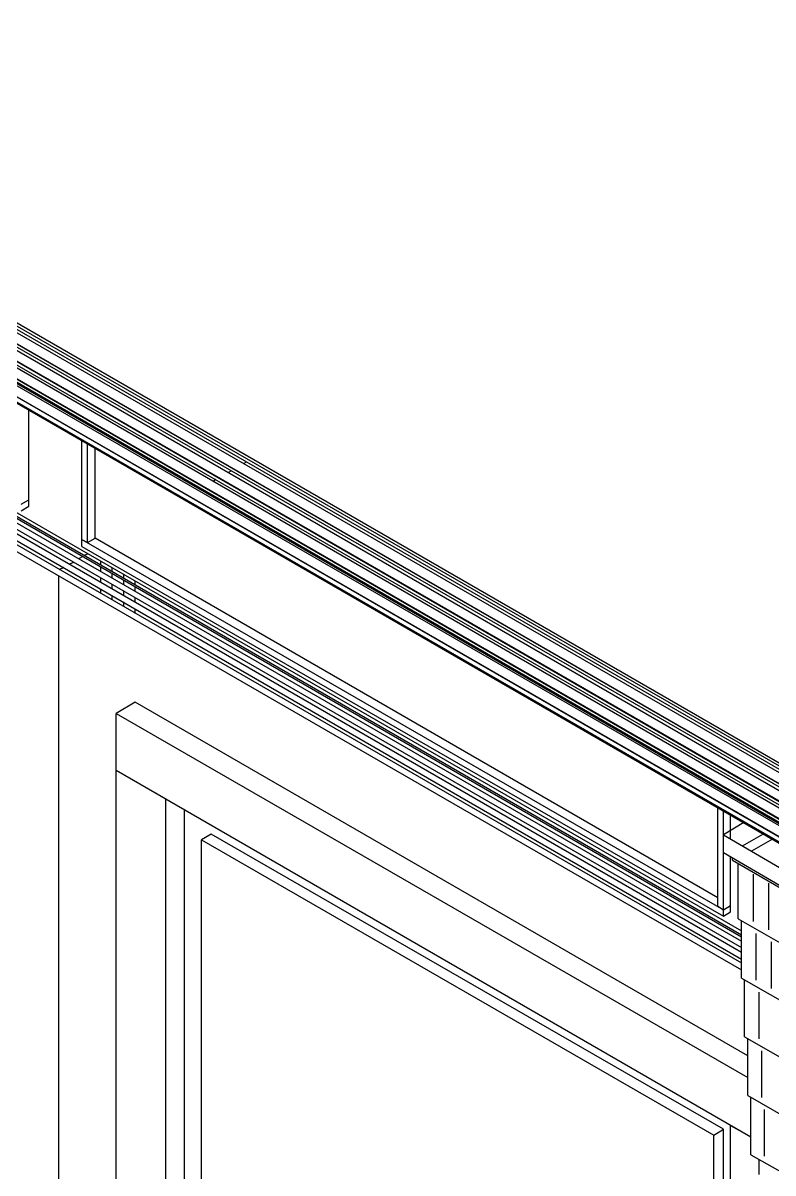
# Model space of a CAD drawing. Header units: inches. Extents: x 0.3 to 16.2, y 0.3 to 11.4.
# Drawn here: x 12.453 to 12.916, y 8.242 to 8.951 of the extents above; entities that cross this region are included whole.
import ezdxf

# ---------------------------------------------------------------- set-up
doc = ezdxf.new("R2010")
doc.units = ezdxf.units.IN
doc.header["$LTSCALE"] = 0.009843
doc.header["$MEASUREMENT"] = 0
doc.layers.add('GEOMETRY', color=7, linetype='Continuous')

msp = doc.modelspace()

# ---------------------------------------------------------------- linework, layer by layer
at = {"layer": 'GEOMETRY'}
for p, q in [((10.63898, 9.81142), (12.9437, 8.48071)), ((10.63898, 9.81142), (12.9437, 8.48071)), ((10.63543, 9.80709), (12.94331, 8.4748)), ((10.63543, 9.80709), (12.94331, 8.4748)), ((10.63858, 9.80945), (12.9437, 8.47874)), ((10.63858, 9.80945), (12.9437, 8.47874)), ((10.63858, 9.80748), (12.9437, 8.47677)), ((10.63898, 9.80945), (12.9437, 8.47874)), ((10.63543, 9.80039), (12.94331, 8.46811)), ((10.63858, 9.79843), (12.9437, 8.46772)), ((10.63858, 9.79843), (12.9437, 8.46772)), ((10.63858, 9.79843), (12.9437, 8.46772)), ((10.63543, 9.79646), (12.94331, 8.46378)), ((10.63543, 9.79646), (12.94331, 8.46378)), ((10.63858, 9.79646), (12.9437, 8.46575)), ((10.63543, 9.78937), (12.94331, 8.45709)), ((10.63543, 9.78543), (12.94331, 8.45315)), ((10.63543, 9.78543), (12.94331, 8.45315)), ((10.63858, 9.7878), (12.9437, 8.45709)), ((10.63858, 9.7878), (12.9437, 8.45709)), ((10.63858, 9.7878), (12.9437, 8.45709)), ((10.63858, 9.78543), (12.9437, 8.45472)), ((10.63543, 9.77874), (12.94331, 8.44646)), ((10.63858, 9.77677), (12.9437, 8.44606)), ((10.63858, 9.77677), (12.9437, 8.44606)), ((10.63858, 9.77677), (12.9437, 8.44606)), ((10.63543, 9.7748), (12.94331, 8.44213)), ((10.63543, 9.7748), (12.94331, 8.44213)), ((10.63858, 9.7748), (12.9437, 8.44409)), ((10.63543, 9.76772), (12.94331, 8.43543)), ((10.63858, 9.76575), (12.9437, 8.43504)), ((10.64134, 9.76102), (12.9437, 8.43189)), ((10.64685, 9.75709), (12.9437, 8.4311)), ((10.67559, 9.75315), (12.94567, 8.44213)), ((10.67559, 9.75315), (12.94567, 8.44213)), ((10.68858, 9.74803), (12.94685, 8.44409)), ((10.68858, 9.74803), (12.94685, 8.44409)), ((10.7311, 9.63465), (12.89606, 8.38465)), ((10.7311, 9.63465), (12.89606, 8.38465)), ((10.73268, 9.64016), (12.89606, 8.39094)), ((10.73268, 9.6378), (12.89606, 8.38858)), ((10.73268, 9.6378), (12.89606, 8.38858)), ((10.73268, 9.63661), (12.89606, 8.3874)), ((10.7252, 9.6311), (12.89606, 8.37795)), ((10.7252, 9.6311), (12.89606, 8.37795)), ((10.72756, 9.63268), (12.89606, 8.38071)), ((10.73189, 9.62992), (12.89606, 8.38071)), ((10.73189, 9.62323), (12.89606, 8.37362)), ((10.73189, 9.62323), (12.89606, 8.37362)), ((10.73189, 9.62047), (12.89606, 8.37126)), ((10.73189, 9.62047), (12.89606, 8.37126)), ((10.73189, 9.61654), (12.89606, 8.36693)), ((12.4563, 8.65709), (12.4563, 8.7126)), ((12.48898, 8.6937), (12.88504, 8.46535)), ((12.48898, 8.6937), (12.49252, 8.69173)), ((12.48898, 8.6937), (12.49252, 8.69173)), ((12.48898, 8.63268), (12.48898, 8.6937)), ((12.49252, 8.63071), (12.49252, 8.69173)), ((12.49724, 8.63346), (12.49724, 8.68898)), ((12.59055, 8.68031), (12.58898, 8.67953)), ((12.59252, 8.6815), (12.59252, 8.6815)), ((12.57165, 8.66969), (12.57008, 8.6685)), ((12.5811, 8.6748), (12.57953, 8.67402)), ((12.45157, 8.65433), (12.4563, 8.65709)), ((12.45157, 8.65433), (12.4563, 8.65709)), ((12.45157, 8.65433), (12.4563, 8.65709)), ((12.4563, 8.65315), (12.4563, 8.65709)), ((12.45157, 8.65039), (12.4563, 8.65315)), ((12.48898, 8.63268), (12.88504, 8.40394)), ((12.48898, 8.63268), (12.88504, 8.40394)), ((12.48898, 8.63268), (12.49252, 8.63071)), ((12.48898, 8.62835), (12.48898, 8.63268)), ((12.49252, 8.63071), (12.49724, 8.63346)), ((12.8815, 8.41142), (12.49724, 8.63346)), ((12.48898, 8.62835), (12.88504, 8.4)), ((12.48386, 8.6185), (12.4815, 8.61732)), ((12.48976, 8.62205), (12.4874, 8.62087)), ((12.49252, 8.62362), (12.49094, 8.62283)), ((12.50079, 8.61693), (12.50079, 8.6189)), ((12.47795, 8.61535), (12.4748, 8.61378)), ((12.50079, 8.61299), (12.50079, 8.61575)), ((12.50787, 8.61299), (12.50787, 8.61496)), ((12.50787, 8.60866), (12.50787, 8.61142)), ((12.4748, 7.88031), (12.4748, 8.61024)), ((12.50079, 8.6063), (12.50079, 8.60866)), ((12.50787, 8.60197), (12.50787, 8.60472)), ((12.51496, 8.60866), (12.51496, 8.61102)), ((12.51496, 8.60472), (12.51496, 8.60748)), ((12.52205, 8.60472), (12.52205, 8.60669)), ((12.50079, 8.59921), (12.50079, 8.60197)), ((12.50787, 8.59528), (12.50787, 8.59803)), ((12.51496, 8.59803), (12.51496, 8.60079)), ((12.52205, 8.60079), (12.52205, 8.60354)), ((12.51496, 8.59134), (12.51496, 8.59409)), ((12.52205, 8.59409), (12.52205, 8.59646)), ((12.52205, 8.58701), (12.52205, 8.58976)), ((12.52205, 8.53228), (12.51024, 8.5252)), ((12.9, 8.31378), (12.52205, 8.53228)), ((12.51024, 8.5252), (12.9, 8.30039)), ((12.51024, 8.5252), (12.9, 8.30039)), ((12.51024, 8.49016), (12.51024, 8.5252)), ((12.51024, 8.49016), (12.90197, 8.26378)), ((12.51024, 8.49016), (12.54094, 8.47244)), ((12.51024, 8.49016), (12.54094, 8.47244)), ((12.51024, 7.93622), (12.51024, 8.49016)), ((12.54094, 7.9185), (12.54094, 8.47244)), ((12.55236, 7.9252), (12.55236, 8.46575)), ((12.8815, 8.46732), (12.88504, 8.46535)), ((12.8815, 8.46732), (12.88504, 8.46535)), ((12.8815, 8.4063), (12.8815, 8.46732)), ((12.88504, 8.40394), (12.88504, 8.46535)), ((12.88937, 8.44764), (12.88937, 8.4626)), ((12.89764, 8.45787), (12.88504, 8.45039)), ((12.5689, 8.45079), (12.56299, 8.44724)), ((12.88504, 8.2685), (12.5689, 8.45079)), ((12.88504, 8.45039), (12.92953, 8.42441)), ((12.88504, 8.45039), (12.92953, 8.42441)), ((12.88504, 8.43937), (12.88504, 8.45039)), ((12.90945, 8.45079), (12.89646, 8.44331)), ((12.56299, 8.44724), (12.87913, 8.26496)), ((12.56299, 8.44724), (12.87913, 8.26496)), ((12.56299, 7.9315), (12.56299, 8.44724)), ((12.91535, 8.44764), (12.90236, 8.44016)), ((12.88504, 8.43937), (12.92953, 8.41339)), ((12.88937, 8.40669), (12.88937, 8.43661)), ((12.89055, 8.43465), (12.89055, 8.43583)), ((12.89055, 8.43465), (12.93071, 8.41142)), ((12.89409, 8.39843), (12.89409, 8.43268)), ((12.90354, 8.39685), (12.90354, 8.42598)), ((12.91299, 8.39173), (12.91299, 8.42047)), ((12.8815, 8.4063), (12.88504, 8.40394)), ((12.88504, 8.40394), (12.88937, 8.40669)), ((12.88504, 8.40394), (12.88937, 8.40669)), ((12.88504, 8.40394), (12.88937, 8.40669)), ((12.88937, 8.40276), (12.88937, 8.40669)), ((12.88504, 8.4), (12.88504, 8.40394)), ((12.88504, 8.4), (12.88937, 8.40276)), ((12.89409, 8.39843), (12.93189, 8.37677)), ((12.89606, 8.36181), (12.89606, 8.39724)), ((12.90512, 8.36063), (12.90512, 8.38937)), ((12.91457, 8.35551), (12.91457, 8.38425)), ((12.89606, 8.36181), (12.93268, 8.34094)), ((12.89803, 8.32559), (12.89803, 8.36102)), ((12.90709, 8.32441), (12.90709, 8.35315)), ((12.89803, 8.32559), (12.93386, 8.30512)), ((12.9, 8.28937), (12.9, 8.32441)), ((12.90866, 8.28819), (12.90866, 8.31693)), ((12.9, 8.28937), (12.93465, 8.26929)), ((12.90197, 8.25276), (12.90197, 8.28819)), ((12.91024, 8.25197), (12.91024, 8.28071)), ((12.88937, 8.27087), (12.90197, 8.26378)), ((12.88937, 8.27087), (12.90197, 8.26378)), ((12.88937, 7.71732), (12.88937, 8.27087)), ((12.87913, 8.26496), (12.88504, 8.2685)), ((12.87913, 8.26496), (12.88504, 8.2685)), ((12.87913, 7.74921), (12.87913, 8.26496)), ((12.88504, 7.75236), (12.88504, 8.2685)), ((12.90197, 8.25276), (12.93583, 8.23346)), ((12.90709, 8.24055), (12.90709, 8.24961))]:
    msp.add_line(p, q, dxfattribs=at)

doc.saveas('drawing.dxf')
